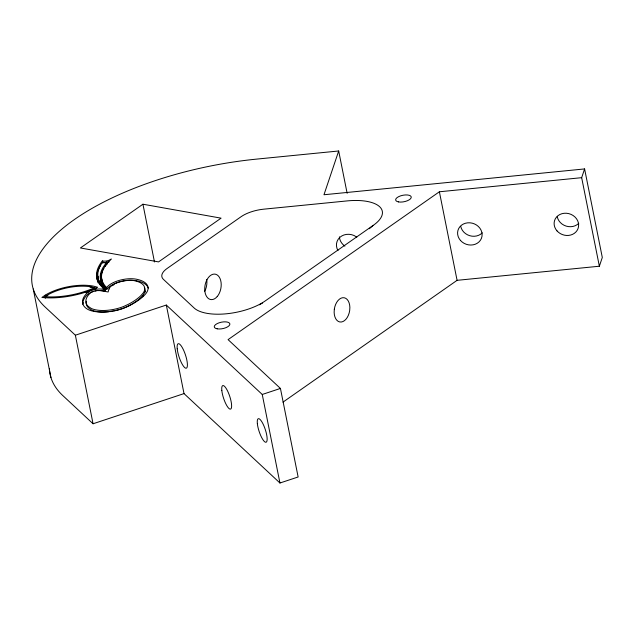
<?xml version="1.0" encoding="UTF-8"?>
<svg xmlns="http://www.w3.org/2000/svg" width="634" height="634" viewBox="0 0 634 634"><rect width="100%" height="100%" fill="white"/><g stroke="black" fill="none" stroke-linecap="round" stroke-linejoin="round"><path stroke-width="0.95" d="M584.603 168.929L581.663 177.678L439.386 191.777L228.074 339.626L280.434 388.436L298.131 476.982L279.943 483.013L184.011 393.603L93.063 423.766L75.367 335.212L45.085 306.983A198.474 82.301 -11.3 0 1 256.405 159.134L338.683 150.987L323.974 194.749L584.603 168.929L602.3 257.475L599.36 266.225L457.082 280.323L283.01 402.114M106.457 289.12A77.816 32.271 -11.3 0 1 105.276 287.788C105.719 292.353 105.403 285.997 103.596 285.942A79.131 32.817 -11.3 0 1 103.5 266.692L106.956 261.747L107.4 263.966M105.109 266.423L107.265 263.324A2.203 0.911 -11.3 0 1 106.94 263.57M142.365 296.76L143.609 295.238M111.299 258.941L106.552 264.077A77.816 32.271 -11.3 0 0 106.663 287.551L106.98 289.12A20.161 8.361 -11.3 0 1 110.189 286.156A18.83 7.806 -11.3 0 1 121.934 281.361M369.321 228.723L373.046 225.498A42.177 17.49 -11.3 0 0 379.687 206.771A42.177 17.49 -11.3 0 0 347.194 200.907L263.831 209.165A24.805 10.287 -11.3 0 0 241.094 216.709L167.13 268.451A24.805 10.287 -11.3 0 0 163.461 279.396L194.139 307.997A42.177 17.49 -11.3 0 0 226.782 313.751A42.177 17.49 -11.3 0 0 265.503 300.738L373.046 225.498M142.935 204.219L80.407 247.965L158.555 261.905L221.084 218.159L142.935 204.219L154.474 261.969M45.339 298.257L45.022 296.688L46.75 295.499A33.626 13.948 -11.3 0 1 92.604 287.147L94.498 287.678L94.815 289.247M44.214 297.623L45.553 296.704A35.742 14.82 -11.3 0 1 47.891 295.365M94.498 287.678L93.642 288.082A47.732 19.797 -11.3 0 1 45.925 296.775L45.022 296.688M75.367 335.212L166.322 305.049L262.246 394.467L279.943 483.013M262.246 394.467L280.434 388.436M96.138 288.335L94.3 287.82A35.742 14.82 -11.3 0 0 90.004 287.139M356.807 237.148L354.121 235.539A12.902 11.42 18.6 0 0 339.721 237.481A12.902 11.42 18.6 0 0 337.977 250.62M105.062 288.121L104.031 287.313A84.156 34.902 -11.3 0 1 101.638 263.546L102.93 261.771A2.203 0.911 -11.3 0 0 104.285 262.619A2.203 0.911 -11.3 0 0 106.956 261.747M105.379 289.69L102.835 287.717A85.471 35.449 -11.3 0 1 102.359 260.899A5.69 2.362 -11.3 0 0 110.815 259.338M104.856 290.626L105.561 291.18L105.244 289.603A40.964 16.991 -11.3 0 0 101.194 289.049A10.136 4.208 -11.3 0 0 87.143 292.987A40.536 16.809 -11.3 0 0 86.454 308.544A28.562 11.848 -11.3 0 0 128.971 305.842A55.435 22.99 -11.3 0 0 144.996 294.628A33.665 13.956 -11.3 0 0 136.088 279.15A18.83 7.806 -11.3 0 0 109.872 284.587A20.161 8.361 -11.3 0 0 106.663 287.551M93.063 423.766L62.782 395.537A198.474 82.301 -11.3 0 1 49.412 368.465M581.663 177.678L599.36 266.225M439.386 191.777L457.082 280.323M338.683 150.987L347.147 193.33M166.322 305.049L184.011 393.603M102.359 260.899L102.795 263.11M50.942 377.555L33.245 289.009M344.88 246.127A12.902 11.42 18.6 0 1 339.388 236.839M206.724 279.515A12.902 8.068 -79.9 0 1 204.623 291.497M482.244 232.86A12.403 10.976 18.6 0 1 469.699 235.689A12.403 10.976 18.6 0 1 460.728 226.346M578.771 223.303A12.403 10.976 18.6 0 1 566.225 226.124A12.403 10.976 18.6 0 1 557.254 216.788M259.464 304.796A24.805 10.287 -11.3 0 1 262.547 303.02M82.872 304.336A40.536 16.809 -11.3 0 1 87.46 294.564A10.136 4.208 -11.3 0 1 93.658 291.426M94.989 291.093A10.136 4.208 -11.3 0 1 96.352 290.832M97.699 290.657A10.136 4.208 -11.3 0 1 101.511 290.618A40.964 16.991 -11.3 0 1 105.561 291.18M109.096 261.929A5.69 2.362 -11.3 0 1 102.668 262.468M148.221 288.137A33.665 13.956 -11.3 0 0 136.397 280.719A18.83 7.806 -11.3 0 0 122.742 281.187M88.72 291.775A47.732 19.797 -11.3 0 1 85.962 292.742M98.207 282.907A85.471 35.449 -11.3 0 1 97.351 280.561M97.153 279.768A85.471 35.449 -11.3 0 1 100.719 265.147M106.98 289.12A77.816 32.271 -11.3 0 1 101.868 279.015M101.4 283.16A79.131 32.817 -11.3 0 1 103.817 268.261M104.341 288.882A84.156 34.902 -11.3 0 1 98.119 276.273M144.33 287.551A30.234 12.537 -11.3 0 1 143.474 294.596L141.366 297.021A52.02 21.572 -11.3 0 1 128.805 305.81L124.161 307.981A25.138 10.421 -11.3 0 1 113.7 311.025M112.781 311.199A25.138 10.421 -11.3 0 1 110.031 311.619M109.119 311.722A25.138 10.421 -11.3 0 1 91.637 310.042L88.657 308.053A37.121 15.39 -11.3 0 1 86.335 301.237M96.978 276.281A85.471 35.449 -11.3 0 1 97.343 273.722M82.935 303.654A40.536 16.809 -11.3 0 1 83.117 302.291M111.972 285.76A18.83 7.806 -11.3 0 1 113.851 284.785M104.761 287.107A77.816 32.271 -11.3 0 1 103.849 285.704M100.671 279.079A79.131 32.817 -11.3 0 1 100.869 276.606M101.781 273.222A79.131 32.817 -11.3 0 1 102.51 271.503M104.475 289.524A84.156 34.902 -11.3 0 1 102.47 287.543M100.386 284.721A84.156 34.902 -11.3 0 1 99.609 283.232M99.284 282.479A84.156 34.902 -11.3 0 1 98.761 280.933M145.186 290.855A30.234 12.537 -11.3 0 1 145.012 292.274M334.324 309.186L334.142 312.356A12.3 7.687 -79.9 0 0 341.29 322.009A12.3 7.687 -79.9 0 0 349.683 310.533L349.873 307.355A12.3 7.687 -79.9 0 0 342.725 297.711A12.3 7.687 -79.9 0 0 334.324 309.186M109.04 288.938L108.113 291.989L103.144 291.077A37.549 15.573 -11.3 0 0 99.784 290.602L98.635 290.515A6.712 2.782 -11.3 0 0 90.599 292.773L88.879 294.485A37.121 15.39 -11.3 0 0 88.34 306.484L91.32 308.473A25.138 10.421 -11.3 0 0 123.852 306.404L128.488 304.241A52.02 21.572 -11.3 0 0 141.057 295.444L143.165 293.019A30.234 12.537 -11.3 0 0 133.956 280.616A15.414 6.395 -11.3 0 0 113.843 284.206L112.012 285.403A16.746 6.942 -11.3 0 0 109.04 288.938M45.244 295.135L41.899 297.433L44.943 297.726A49.848 20.668 -11.3 0 0 94.775 288.644L97.66 287.273L93.99 286.251A35.742 14.82 -11.3 0 0 45.244 295.135M177.219 348.811A12.902 3.352 71.7 0 0 185.691 368.18A12.902 3.352 71.7 0 0 183.908 350.856A12.902 3.352 71.7 0 0 177.219 348.811M217.232 296.538A12.902 8.068 -79.9 0 0 216.939 274.791A12.902 8.068 -79.9 0 0 204.711 289.231A12.902 8.068 -79.9 0 0 217.232 296.538M398.572 201.921A7.941 3.289 -11.3 0 0 411.173 197.745A7.941 3.289 -11.3 0 0 400.609 195.858A7.941 3.289 -11.3 0 0 398.572 201.921M217.193 328.824A7.941 3.289 -11.3 0 0 229.793 324.648A7.941 3.289 -11.3 0 0 219.229 322.761A7.941 3.289 -11.3 0 0 217.193 328.824M257.349 423.599A12.403 3.225 71.7 0 0 265.495 442.223A12.403 3.225 71.7 0 0 263.784 425.565A12.403 3.225 71.7 0 0 257.349 423.599M221.821 390.481A12.403 3.225 71.7 0 0 229.968 409.104A12.403 3.225 71.7 0 0 228.256 392.446A12.403 3.225 71.7 0 0 221.821 390.481M460.506 240.476A12.403 10.976 18.6 0 0 481.404 238.408A12.403 10.976 18.6 0 0 467.638 222.835A12.403 10.976 18.6 0 0 460.506 240.476M557.032 230.911A12.403 10.976 18.6 0 0 577.939 228.842A12.403 10.976 18.6 0 0 564.165 213.278A12.403 10.976 18.6 0 0 557.032 230.911"/></g></svg>
